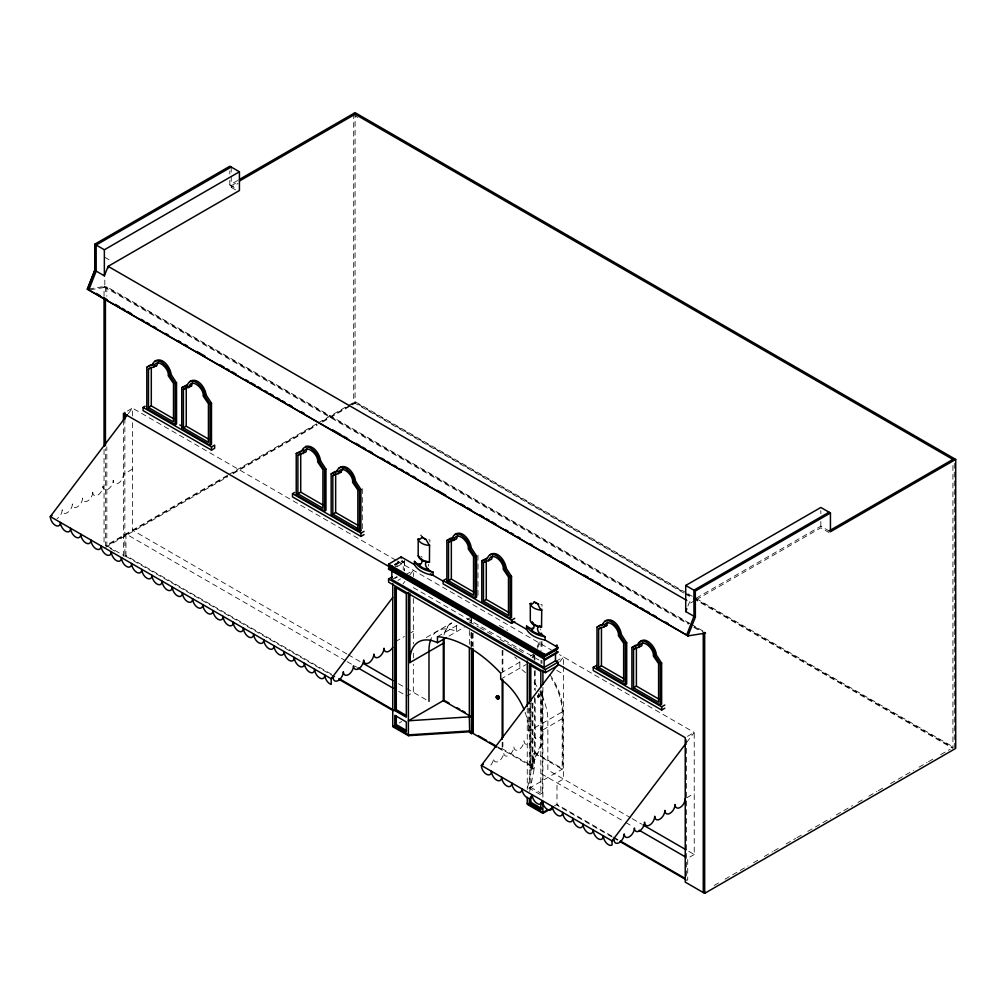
<?xml version="1.0" encoding="UTF-8"?>
<svg xmlns="http://www.w3.org/2000/svg" width="1006" height="1006" viewBox="0 0 1006 1006"><rect width="100%" height="100%" fill="white"/><g stroke="black" fill="none" stroke-linecap="round" stroke-linejoin="round"><path stroke-width="0.75" stroke-dasharray="5 3.75" d="M428.556 564.291L428.506 566.126M540.662 629.919L540.675 629.014M541.995 606.304L542.058 604.694L540.8 604.568M429.839 542.096L429.939 539.958L428.694 539.832M62.209 509.702L62.07 511.312A7.281 4.2 -60 0 1 57.103 518.593M537.418 695.36C540.071 704.313 538.763 684.357 538.499 697.472M549.892 674.699A43.975 25.389 60 0 1 562.895 711.506L562.895 768.848L527.257 789.421L534.513 753.255L562.203 769.25L562.203 711.908A43.975 25.389 60 0 0 551.451 678.446M529.672 791.458L534.513 767.352L532.903 768.282L531.055 767.226L532.664 766.295L498.813 746.754M420.835 535.796L421.036 534.827L421.25 535.544M687.915 606.09L689.525 602.016L694.945 598.884M532.036 657.773L533.318 655.007M537.166 646.72L539.732 641.187M532.979 657.924L534.261 655.158M537.468 648.254L540.675 641.338M534.513 697.384L534.513 768.156L532.903 769.087L530.112 767.88L541.014 744.39L541.014 689.852M532.664 703.521L532.664 767.1L531.055 768.018L541.957 744.528L541.957 689.99M542.9 733.978L542.85 734.066A7.193 4.15 -60 0 1 537.317 738.542A7.193 4.15 -60 0 1 534.173 734.933A7.193 4.15 -60 0 1 529.093 743.736A7.193 4.15 -60 0 1 524.013 740.793A7.193 4.15 -60 0 1 518.92 749.608A7.193 4.15 -60 0 1 513.84 746.666A7.193 4.15 -60 0 1 508.759 755.468A7.193 4.15 -60 0 1 503.679 752.538A7.193 4.15 -60 0 1 498.586 761.341A7.193 4.15 -60 0 1 493.506 758.411A7.193 4.15 -60 0 1 488.426 767.213M538.7 696.466L538.876 694.593L538.6 696.466L539.656 696.617L539.945 695.687L538.99 694.593M128.24 413.68L132.465 408.109L395.71 560.091M403.041 583.882L404.915 581.405M409.605 575.218L413.34 570.276L413.34 576.564M559.751 661.91L563.498 656.968L563.498 664.828M686.633 742.478L694.228 732.443L559.437 654.629M229.821 180.3L229.821 184.978L237.994 180.263M231.217 185.783L238.02 181.86M231.217 176.415L231.217 187.393L238.02 183.457M104.046 296.217L104.046 286.836L104.825 286.383L689.11 623.707M689.714 623.355L106.825 286.836L105.429 287.628L105.429 295.462M127.385 411.039L132.465 408.109L132.465 419.062M132.465 469.136L123.461 474.329A7.281 4.2 -60 0 1 118.985 482.805A7.281 4.2 -60 0 1 113.338 481.711L113.25 480.227L113.074 481.861A7.281 4.2 -60 0 1 108.107 489.142A7.281 4.2 -60 0 1 103.128 487.608L103.002 486.15L102.826 487.784A7.281 4.2 -60 0 1 97.859 495.065A7.281 4.2 -60 0 1 92.879 493.531L92.753 492.45M227.507 475.285L105.404 545.793L105.429 448.802M228.865 474.505L317.066 423.589M318.412 422.809L346.907 406.361M348.265 405.569L355.08 401.633L686.633 593.05M227.557 476.064L106.825 545.768L124.857 556.18L125.939 555.551L334.91 676.195M232.99 472.933L317.104 424.369M322.524 421.237L349.66 405.569M351.019 404.789L355.08 402.438L683.891 592.283M105.429 547.377L227.557 476.869M232.99 473.738L317.104 425.173M322.524 422.042L351.019 405.594M352.364 404.814L355.08 403.243L355.08 114.231M334.91 677L125.939 556.356L124.857 556.984L124.857 419.175M394.365 564.467L401.96 560.091M394.855 564.693L402.526 560.267M394.855 565.548L402.526 561.122L404.613 562.316L404.613 570.704M393.107 568.113L404.613 561.461M396.905 566.768L404.613 562.316M393.107 578.752L396.905 576.564M394.855 578.5L397.37 577.054M405.632 574.728L413.34 570.276M397.999 580.412L400.539 578.94M395.459 641.627L404.399 636.471M410.788 632.787L413.34 631.303M426.355 637.502L451.606 622.928A42.491 24.534 60 0 0 444.715 634.509M437.459 636.672L456.623 625.606A113.703 65.642 60 0 1 460.396 626.059M467.048 619.595L470.959 617.332M448.953 636.094L464.256 627.254M399.143 722.962L401.708 721.478M500.674 673.177L519.838 662.111A113.703 65.642 60 0 0 514.795 656.931M530.263 656.088L534.173 653.837M500.674 679.226L526.201 664.488M534.173 659.886L534.865 656.453M535.205 659.735L534.513 660.074M555.79 661.42L563.498 656.968M696.29 598.105L820.833 526.201L829.045 530.942M694.945 600.494L689.525 603.613L689.525 602.016M696.29 599.714L820.833 527.81L829.045 532.551M525.057 712.185A43.975 25.389 60 0 1 528.703 731.249L562.895 711.506M498.121 747.948L502.183 750.3L502.874 749.898L502.874 742.114M542.9 729.891L563.498 717.995M532.903 754.186L535.205 752.853L562.895 768.848M529.319 708.476L529.319 788.226L540.826 794.866L542.309 794.011L542.309 687.676M554.419 805.894L556.984 804.41L612.239 836.313M686.633 797.859L694.228 793.47M694.228 854.509L687.714 858.269L687.714 879.885L686.633 880.514L686.633 736.832L694.228 732.443L694.228 854.509L687.5 850.611M714.159 885.443L719.579 882.312M725.012 879.181L748.074 865.864M753.494 862.733L758.926 859.602M764.346 856.471L772.495 851.768M773.853 850.988L780.631 847.065M786.063 843.933L795.557 838.451M796.915 837.671L802.335 834.54M807.768 831.409L830.83 818.092M836.25 814.961L852.535 805.555M857.955 802.423L863.387 799.292M868.807 796.161L876.955 791.458M878.301 790.678L885.091 786.755M890.511 783.624L913.574 770.307M919.006 767.176L927.142 762.473M928.5 761.693L935.278 757.782M940.711 754.651L950.205 749.168M539.078 693.587L537.556 697.321M539.882 694.706L539.593 696.642M88.855 288.961L104.825 286.383L104.825 278.8M90.251 289.766L106.221 287.188M541.014 744.39L541.957 744.528M355.08 115.879L357.796 117.438M229.821 184.978L235.907 188.499M231.217 187.393L235.907 190.096M687.991 593.842L694.781 597.765M696.139 598.545L952.946 746.817M104.699 257.222L111.892 261.384M685.249 593.062L692.04 596.986M693.398 597.765L952.921 747.596M683.891 593.075L353.697 402.438L353.697 113.464M685.249 593.867L692.04 597.79M693.398 598.57L952.921 748.401L952.921 464.168M691.072 624.148L703.307 631.202M694.542 626.851L702.691 631.554M104.046 286.836L688.33 624.16M693.763 627.304L700.553 631.227M403.217 562.266L401.143 561.059L403.217 563.121L403.217 570.113M397.068 560.87L551.326 649.939M413.34 587.567L541.857 661.759M556.733 670.348L563.498 674.259M469.123 621.884A42.491 24.534 60 0 1 471.651 622.991L478.378 626.864M479.724 627.643L493.179 635.415M499.894 639.288L512.004 646.28M513.349 647.059L517.386 649.386M518.731 650.165L525.459 654.051M346.856 653.95L132.465 530.162L132.465 420.621M348.214 654.73L360.425 661.785M398.414 683.715L405.204 687.639M406.562 688.418L427.688 700.616M630.888 817.928L547.855 769.992L547.855 720.195A43.975 25.389 60 0 0 539.845 691.386M632.233 818.708L641.677 824.153M497.467 746.766L532.664 767.1M345.762 660.841L125.939 533.935L125.939 556.356M347.12 661.634L356.627 667.116M398.69 691.399L406.826 696.102L413.34 692.342L413.34 664.174M541.341 773.765L624.374 821.701M625.719 822.48L632.46 826.366M542.309 794.011L530.803 787.371L530.803 702.93M613.585 837.093L618.979 840.211M612.239 837.118L556.984 805.215L556.984 782.794L563.498 779.021L563.498 666.4M613.585 837.897L617.634 840.236M114.558 551.037L106.825 546.572L106.825 446.903M421.426 556.419L422.067 557.261M92.766 492.248L92.615 493.682A7.281 4.2 -60 0 1 87.648 500.963A7.281 4.2 -60 0 1 82.668 499.416L82.542 498.335M82.555 498.133L82.404 499.58A7.281 4.2 -60 0 1 77.437 506.848A7.281 4.2 -60 0 1 72.457 505.314L72.331 504.232M72.394 504.006L72.243 505.44A7.281 4.2 -60 0 1 67.264 512.72A7.281 4.2 -60 0 1 62.297 511.186L62.158 510.105M954.304 463.338L954.304 747.596M820.833 510.583L820.833 513.701M820.833 521.51L820.833 527.81M542.9 687.211L542.9 798.399M541.957 641.69L541.957 649.486M541.957 660.389L541.957 663.507M541.014 641.551L541.014 650.895M541.014 660.238L541.014 663.356M540.826 690.091L540.826 794.866M535.205 670.6L535.205 690.782M535.205 698.541L535.205 752.853M534.513 671.002L534.513 689.626M534.173 655.346L534.173 658.377M532.903 702.968L532.903 769.087M531.055 702.578L531.055 768.018M530.112 705.546L530.112 767.88M528.703 708.111L528.703 731.249M527.257 708.048L527.257 789.421M519.838 662.111L519.838 668.16A43.975 25.389 60 0 1 525.459 672.662M502.874 650.178L502.874 671.995M502.183 650.58L502.183 670.839M502.183 742.503L502.183 750.3M477.988 555.274L477.988 596.445M473.097 633.025L473.097 647.147M472.392 633.378L472.392 645.839M471.651 616.93L471.651 622.991M471.651 633.855L471.651 646.28M471.487 632.384L471.487 646.506M470.959 618.853L470.959 623.393M470.959 632.711L470.959 646.682M469.349 630.523L469.349 644.506M456.623 625.606L456.623 631.667A42.491 24.534 60 0 0 430.744 639.565M413.34 598.495L413.34 643.827M413.34 653.208L413.34 657.911M404.349 560.279L404.349 570.905M362.286 488.652L362.286 529.822M231.217 167.046L231.217 174.855M229.821 170.919L229.821 174.051M123.461 419.98L123.461 557.789M106.825 286.836L106.825 296.242M104.046 449.556L104.046 545.013M444.011 634.912A42.491 24.534 60 0 1 453.631 621.796M534.085 682.294A43.975 25.389 60 0 1 537.116 686.721M499.202 625.481A113.703 65.642 60 0 1 507.59 630.347"/><path stroke-width="1.5" d="M414.459 561.386A27.59 15.933 0 0 0 433.008 572.087L433.008 575.306A27.59 15.933 0 0 1 414.459 564.592L414.459 561.386C418.546 566.328 423.866 564.479 421.313 558.934M433.008 572.087C429.298 571.345 422.621 565.259 426.758 561.537M153.742 367.328C155.93 356.187 169.561 368.561 168.228 375.691L173.497 383.424L173.497 421.954L148.473 407.505L148.473 368.976L156.571 365.694L158.684 361.355M188.675 387.675C190.863 376.533 204.507 388.907 203.162 396.037L208.431 403.771L208.431 442.3L183.406 427.852L183.406 389.322L191.505 386.04L192.473 382.67M303.02 450.688L303.183 449.443M303.158 453.593C305.346 442.451 318.977 454.825 317.644 461.955L322.913 469.689L322.913 508.219L297.889 493.77L297.889 455.24L305.987 451.958L306.956 448.588M338.091 473.939C340.28 462.798 353.923 475.172 352.578 482.302L357.847 490.035L357.847 528.565L332.823 514.116L332.823 475.587L340.921 472.304L343.046 467.966M453.794 540.562C455.982 529.42 469.613 541.794 468.28 548.924L473.549 556.658L473.549 595.187L448.525 580.739L448.525 542.209L456.611 538.927L457.579 535.557M488.727 560.895C490.915 549.766 504.547 562.14 503.214 569.258L508.483 577.004L508.483 615.534L483.458 601.085L483.458 562.555L491.557 559.273L492.525 555.903M603.902 627.216C606.09 616.087 619.721 628.461 618.388 635.591L623.657 643.324L623.657 681.854L598.633 667.406L598.633 628.876L606.731 625.594L607.699 622.224M638.835 647.562C641.023 636.433 654.667 648.807 653.322 655.925L658.59 663.671L658.59 702.201L633.566 687.752L633.566 649.222L641.665 645.94L642.633 642.57M541.731 609.183L541.555 627.078L540.272 626.348A4.791 2.767 60 0 0 539.543 626.185M429.562 544.824L429.449 562.354L428.166 561.612M428.267 568.667L428.166 569.295A10.387 5.998 0 0 1 419.326 564.19L419.879 563.825M414.459 564.592L401.143 556.896L388.58 564.152L388.58 565.397L545.378 655.937L557.94 648.681L557.94 647.424L545.126 640.03L545.126 636.823L540.385 633.403M429.449 562.354A12.826 7.407 0 0 1 418.194 555.853L418.194 538.952L420.495 539.015L422.155 536.915M497.329 696.718L498.297 696.68M94.803 270.287L104.36 275.858L108.12 266.339L239.428 190.524L239.428 171.787L229.821 166.242L94.753 244.219L94.753 270.312L87.409 289.187L94.803 270.287L96.186 271.079L88.792 289.992M686.847 608.806L685.715 611.56L685.715 585.467L820.833 507.464L830.44 512.997L830.44 531.746L955.7 459.428L955.7 748.401L704.665 893.341L685.237 882.124L685.237 737.637L557.94 664.136M686.633 635.151L693.977 616.263L693.926 590.208L829.045 512.205M704.049 632.334L705.445 633.139L687.941 635.893L695.372 617.068L685.715 611.56M392.742 647.286L392.692 647.374A7.193 4.15 -60 0 1 387.159 651.85A7.193 4.15 -60 0 1 384.015 648.241A7.193 4.15 -60 0 1 378.935 657.044A7.193 4.15 -60 0 1 373.855 654.114A7.193 4.15 -60 0 1 368.774 662.916A7.193 4.15 -60 0 1 363.682 659.974A7.193 4.15 -60 0 1 358.601 668.776A7.193 4.15 -60 0 1 353.521 665.846A7.193 4.15 -60 0 1 348.441 674.649A7.193 4.15 -60 0 1 343.348 671.719A7.193 4.15 -60 0 1 338.268 680.521A7.193 4.15 -60 0 1 333.187 677.591L331.188 678.736L50.3 516.568L127.385 414.799M638.873 643.412C644.582 633.918 656.327 647.348 656.239 654.78L661.634 663.08L661.634 704.263L660.25 705.068L631.906 688.708L631.906 647.524L637.314 645.462C641.099 633.742 655.497 647.688 654.843 655.585L660.25 663.885L660.25 705.068M87.409 289.187L688.104 635.83L686.721 634.648M392.742 597.476L331.188 678.736L331.2 684.42A7.193 4.15 60 0 1 324.8 675.051A7.193 4.15 60 0 1 319.719 677.994A7.193 4.15 60 0 1 314.639 669.179A7.193 4.15 60 0 1 309.546 672.121A7.193 4.15 60 0 1 304.466 663.319A7.193 4.15 60 0 1 299.386 666.249A7.193 4.15 60 0 1 294.305 657.446A7.193 4.15 60 0 1 289.212 660.376A7.193 4.15 60 0 1 284.132 651.574A7.193 4.15 60 0 1 279.052 654.504A7.193 4.15 60 0 1 273.972 645.701A7.193 4.15 60 0 1 268.879 648.644A7.193 4.15 60 0 1 263.798 639.829A7.193 4.15 60 0 1 258.718 642.771A7.193 4.15 60 0 1 253.638 633.969A7.193 4.15 60 0 1 248.545 636.899A7.193 4.15 60 0 1 243.465 628.096A7.193 4.15 60 0 1 238.384 631.026A7.193 4.15 60 0 1 233.304 622.224A7.193 4.15 60 0 1 228.211 625.166A7.193 4.15 60 0 1 223.131 616.351A7.193 4.15 60 0 1 218.051 619.294A7.193 4.15 60 0 1 212.97 610.491A7.193 4.15 60 0 1 207.89 613.421A7.193 4.15 60 0 1 202.797 604.619A7.193 4.15 60 0 1 197.717 607.549A7.193 4.15 60 0 1 192.636 598.746A7.193 4.15 60 0 1 187.556 601.676A7.193 4.15 60 0 1 182.463 592.874A7.193 4.15 60 0 1 177.383 595.816A7.193 4.15 60 0 1 172.303 587.014A7.193 4.15 60 0 1 167.222 589.944A7.193 4.15 60 0 1 162.129 581.141A7.193 4.15 60 0 1 157.049 584.071A7.193 4.15 60 0 1 151.969 575.269A7.193 4.15 60 0 1 146.889 578.199A7.193 4.15 60 0 1 141.796 569.396A7.193 4.15 60 0 1 136.715 572.339A7.193 4.15 60 0 1 131.635 563.523A7.193 4.15 60 0 1 126.555 566.466A7.193 4.15 60 0 1 121.462 557.664A7.193 4.15 60 0 1 116.382 560.594A7.193 4.15 60 0 1 111.301 551.791A7.193 4.15 60 0 1 106.221 554.721A7.193 4.15 60 0 1 101.128 545.918A7.193 4.15 60 0 1 96.048 548.848A7.193 4.15 60 0 1 90.968 540.046A7.193 4.15 60 0 1 85.887 542.989A7.193 4.15 60 0 1 80.794 534.186A7.193 4.15 60 0 1 75.714 537.116A7.193 4.15 60 0 1 70.634 528.313A7.193 4.15 60 0 1 65.553 531.243A7.193 4.15 60 0 1 60.461 522.441A7.193 4.15 60 0 1 55.38 525.371A7.193 4.15 60 0 1 50.3 516.568L52.035 515.562M556.947 665.62L481.346 765.428A7.193 4.15 60 0 0 486.426 774.23A7.193 4.15 60 0 0 491.506 771.3A7.193 4.15 60 0 0 496.587 780.103A7.193 4.15 60 0 0 501.68 777.173A7.193 4.15 60 0 0 506.76 785.975A7.193 4.15 60 0 0 511.84 783.045A7.193 4.15 60 0 0 516.921 791.848A7.193 4.15 60 0 0 522.013 788.905A7.193 4.15 60 0 0 527.094 797.72A7.193 4.15 60 0 0 532.174 794.778A7.193 4.15 60 0 0 537.254 803.58A7.193 4.15 60 0 0 542.347 800.65A7.193 4.15 60 0 0 547.427 809.453A7.193 4.15 60 0 0 552.508 806.523A7.193 4.15 60 0 0 557.588 815.325A7.193 4.15 60 0 0 562.681 812.383A7.193 4.15 60 0 0 567.761 821.198A7.193 4.15 60 0 0 572.842 818.255A7.193 4.15 60 0 0 577.922 827.058A7.193 4.15 60 0 0 583.002 824.128A7.193 4.15 60 0 0 588.095 832.93A7.193 4.15 60 0 0 593.175 830A7.193 4.15 60 0 0 598.256 838.803A7.193 4.15 60 0 0 603.336 835.873A7.193 4.15 60 0 0 606.48 843.103A7.193 4.15 60 0 0 612.025 845.027L612.076 840.903L685.237 744.314M532.488 628.021L531.445 628.913L526.578 626.109L526.578 629.316A27.59 15.933 0 0 0 545.126 640.03M154.685 361.317C162.318 355.973 170.517 367.467 171.146 374.546L176.54 382.846L176.54 424.016L175.157 424.821L146.813 408.461L146.813 367.291L150.171 365.115L153.616 364.424M189.618 381.664C197.251 376.319 205.45 387.813 206.079 394.88L211.486 403.192L211.486 444.363L210.091 445.168L181.759 428.808L181.759 387.637L187.154 385.562C190.939 373.842 205.337 387.788 204.683 395.685L210.091 403.984L210.091 445.168M339.035 467.928C346.668 462.584 354.867 474.078 355.495 481.145L360.89 489.457L360.89 530.627L359.507 531.432L331.175 515.072L331.175 473.889L336.57 471.827C340.355 460.107 354.753 474.052 354.099 481.949L359.507 490.249L359.507 531.432M454.725 534.551C462.358 529.206 470.569 540.7 471.185 547.767L476.593 556.079L476.593 597.25L475.197 598.054L446.865 581.694L446.865 540.524L452.272 538.449C456.045 526.729 470.456 540.675 469.802 548.572L475.197 556.871L475.197 598.054M489.658 554.897C497.291 549.553 505.502 561.046 506.131 568.113L511.526 576.413L511.526 617.596L510.143 618.401L481.799 602.041L481.799 560.858L487.206 558.795C490.978 547.075 505.389 561.021 504.735 568.918L510.143 577.218L510.143 618.401M604.832 621.218C612.465 615.873 620.677 627.367 621.306 634.434L626.7 642.746L626.7 683.917L625.317 684.721L596.973 668.361L596.973 627.178L600.331 625.003L603.763 624.311M183.406 389.322L187.669 386.694M324.573 511.086L296.229 494.726L296.229 453.555L301.637 451.48C305.409 439.76 319.82 453.706 319.166 461.603L324.573 469.915L324.573 511.086L325.957 510.281L325.957 469.11L320.562 460.811C319.619 453.832 313.495 444.589 305.522 446.387M448.525 542.209L452.775 539.581M531.294 603.16L530.3 603.675L530.3 620.589A12.826 7.407 0 0 0 541.555 627.078M531.445 604.342L530.3 603.675L531.545 603.965A5.935 3.42 60 0 0 533.859 601.89L538.386 604.04M231.217 167.046L96.148 245.024L96.186 271.079M94.753 244.219L104.36 249.765L239.428 171.787M239.353 179.483L355.08 112.659L955.7 459.428M239.378 181.067L355.08 114.269M146.813 367.291L148.209 366.486M148.473 368.976L151.302 367.353L151.302 405.883L173.686 418.81M175.157 424.821L175.157 383.651L169.75 375.339L171.146 374.546M175.157 383.651L176.54 382.846M143.091 407.417L211.524 446.928L214.655 445.117L214.655 448.336L211.524 450.135L143.091 410.624L143.091 407.417L145.178 406.21M181.759 387.637L187.103 384.833M148.473 407.505L151.302 405.883M204.683 395.685L206.079 394.88M210.091 403.984L211.486 403.192M183.406 427.852L186.236 426.217L208.619 439.144M296.229 453.555L301.586 450.751M297.889 455.24L300.719 453.618L300.719 492.148L323.102 505.075M319.166 461.603L320.562 460.811M324.573 469.915L325.957 469.11M364.071 534.601L360.94 536.399L292.507 496.889L292.507 493.682L294.595 492.475M331.175 473.889L334.52 471.726L337.966 471.022M297.889 493.77L300.719 492.148M332.823 475.587L335.652 473.952L335.652 512.482L358.035 525.409M354.099 481.949L355.495 481.145M359.507 490.249L360.89 489.457M332.823 514.116L335.652 512.482M292.507 493.682L360.94 533.193L364.071 531.382M555.501 650.19L557.94 652.441L545.378 659.697L388.58 569.17L388.58 568.315L392.353 566.139M388.58 569.17L392.353 566.994M446.865 540.524L450.21 538.348L453.656 537.644M391.837 571.094L391.837 579.481L544.12 667.406L555.501 660.829L557.94 662.237L557.94 665.406L545.378 672.662L388.58 582.134L388.58 578.953L392.353 576.778M469.802 548.572L471.185 547.767M475.197 556.871L476.593 556.079M514.707 621.557L511.576 623.368L443.143 583.857L443.143 580.651L446.262 578.84M481.799 560.858L487.156 558.053M446.865 581.694L448.261 580.89M448.525 580.739L451.342 579.104L473.738 592.031M483.458 562.555L486.275 560.92L486.275 599.45L508.671 612.377M504.735 568.918L506.131 568.113M510.143 577.218L511.526 576.413M483.458 601.085L486.275 599.45M409.832 593.175L409.832 662.627A42.491 24.534 60 0 1 437.459 642.733L446.4 637.565M409.832 662.627L444.023 642.884A42.491 24.534 60 0 1 444.036 639.942M535.821 602.984L536.462 602.607M443.143 580.651L511.576 620.161L514.707 618.35M394.805 710.563L406.311 717.203L406.311 593.666L394.805 587.026L394.805 710.563L396.289 709.708L406.512 715.618M532.363 622.224L532.79 622.802A4.841 2.792 60 0 1 532.79 628.926L531.445 628.913A10.387 5.998 0 0 0 540.272 634.019L541.668 633.214M394.805 725.464L406.311 732.104L406.311 721.981L394.805 715.341L394.805 725.464L396.289 724.609L406.512 730.519M556.896 645.223L555.501 646.028L557.11 645.349M388.58 564.152L545.378 654.68L557.94 647.424M391.837 568.843L544.12 656.755L556.896 649.386M596.973 627.178L598.369 626.386M388.58 568.315L545.378 658.842L557.94 651.586M598.633 628.876L601.45 627.241L601.45 665.771L623.846 678.698M388.58 578.953L545.378 669.48L557.94 662.237M469.349 647.613L469.349 717.492L470.582 716.788L408.386 720.786L444.023 700.214L444.023 642.884M685.715 585.467L695.322 591.012L830.44 512.997M625.317 684.721L625.317 643.538L619.91 635.239L621.306 634.434M625.317 643.538L626.7 642.746M473.097 731.903L471.487 732.821L469.651 731.764L408.386 735.688L392.742 726.659L392.742 583.442M469.349 717.492L469.651 732.569L471.487 733.625L473.097 732.695L473.097 648.719M829.045 530.942L954.304 458.623M664.815 708.224L661.684 710.035L593.251 670.524L593.251 667.318L596.382 665.507M631.906 647.524L635.264 645.349L638.709 644.657M596.973 668.361L598.369 667.556M598.633 667.406L601.45 665.771M633.566 649.222L636.396 647.587L636.396 686.117L658.779 699.044M695.372 617.068L695.322 591.012M654.843 655.585L656.239 654.78M705.445 633.139L704.665 633.591L704.665 893.341M483.345 764.271L481.346 765.428L612.076 840.903L614.075 839.759A7.193 4.15 -60 0 0 619.155 842.688A7.193 4.15 -60 0 0 624.236 833.886A7.193 4.15 -60 0 0 629.328 836.816A7.193 4.15 -60 0 0 634.409 828.013A7.193 4.15 -60 0 0 639.489 830.956A7.193 4.15 -60 0 0 644.569 822.141A7.193 4.15 -60 0 0 649.662 825.083A7.193 4.15 -60 0 0 654.743 816.281A7.193 4.15 -60 0 0 659.823 819.211A7.193 4.15 -60 0 0 664.903 810.408A7.193 4.15 -60 0 0 669.996 813.338A7.193 4.15 -60 0 0 675.076 804.536A7.193 4.15 -60 0 0 680.157 807.466A7.193 4.15 -60 0 0 685.237 798.663M660.25 663.885L661.634 663.08M633.566 687.752L636.396 686.117M593.251 667.318L661.684 706.828L664.815 705.017M529.319 798.789L529.319 803.128L530.803 802.272L542.309 808.912M548.019 809.591L542.9 812.546L527.257 803.517M527.257 797.255L527.257 804.322L542.9 813.351L551.866 808.17M704.665 891.731L703.269 892.536L703.269 632.787M498.423 698.126L498.46 696.881M418.534 538.826L418.194 538.952A12.826 7.407 0 0 0 429.449 545.453L425.966 539.505L421.74 537.154M148.775 365.92L152.22 365.216C156.005 353.496 170.404 367.442 169.75 375.339M598.935 625.807L602.38 625.116C606.153 613.396 620.564 627.342 619.91 635.239M540.272 626.348L539.317 626.21M469.714 730.934L408.386 734.883L392.742 725.854M154.509 365.782L156.571 365.694M189.442 386.128L191.505 386.04M338.859 472.392L340.921 472.304M604.669 625.682L606.731 625.594M538.713 604.141L537.745 603.826A9.934 5.734 0 0 1 534.639 602.041M353.697 113.464L952.921 459.428M686.809 600.444L108.12 266.339L108.12 267.948M96.299 293.4L100.374 295.751M103.09 297.323L107.164 299.675M115.325 304.39L119.4 306.742M122.116 308.314L124.832 309.873M127.548 311.445L131.623 313.797M141.142 319.292L143.858 320.864M146.574 322.436L149.29 323.995M153.365 326.359L156.081 327.918M165.6 333.414L168.316 334.985M177.823 340.481L180.539 342.04M184.626 344.404L187.342 345.963M196.849 351.459L205.01 356.162M219.949 364.801L224.024 367.152M226.752 368.724L229.469 370.283M232.185 371.855L236.259 374.207M245.766 379.702L248.482 381.274M251.211 382.846L255.285 385.197M258.001 386.757L260.717 388.329M264.792 390.68L267.508 392.252M270.224 393.824L272.953 395.396M277.027 397.747L279.743 399.319M282.46 400.878L285.176 402.45M289.25 404.802L291.966 406.374M301.486 411.869L304.202 413.441M332.735 429.914L340.896 434.617M343.612 436.189L347.686 438.541M355.835 443.244L359.909 445.608M362.638 447.167L365.354 448.739M369.428 451.09L372.145 452.662M381.651 458.158L384.38 459.729M387.096 461.289L389.812 462.861M393.887 465.212L396.603 466.784M400.677 469.136L403.393 470.707M406.122 472.279L408.838 473.851M412.913 476.203L415.629 477.762M425.136 483.257L427.852 484.829M437.371 490.324L445.52 495.027M460.471 503.654L464.546 506.005M467.262 507.577L471.336 509.929M479.497 514.644L483.572 516.996M486.288 518.568L489.004 520.127M491.72 521.699L495.807 524.051M505.314 529.546L508.03 531.118M510.746 532.69L513.462 534.249M517.537 536.613L520.265 538.172M529.772 543.668L532.488 545.239M542.008 550.735L544.724 552.294M548.798 554.658L551.514 556.217M561.021 561.713L569.182 566.416M584.121 575.055L588.208 577.406M590.924 578.978L593.641 580.537M596.357 582.109L600.431 584.461M609.95 589.956L612.667 591.528M615.383 593.1L619.457 595.451M622.173 597.011L624.889 598.583M628.964 600.934L631.693 602.506M634.409 604.078L637.125 605.65M641.199 608.001L643.915 609.573M646.632 611.132L649.348 612.704M653.435 615.056L656.151 616.628M665.658 622.123L668.374 623.695M87.321 289.124L688.016 635.955M540.272 609.435L541.555 610.177A7.809 4.514 60 0 1 538.084 604.241M418.194 555.853L420.043 557.223M179.772 424.972L182.451 426.531M356.853 528.288L360.89 530.627M430.367 573.772L442.502 580.776M513.022 621.494L526.578 629.316M391.611 568.113L123.461 413.303L123.461 419.98M393.195 570.477L395.924 572.049M399.998 574.401L402.714 575.973M405.431 577.545L408.159 579.116M412.234 581.468L414.95 583.04M419.037 585.391L421.753 586.963M424.469 588.535L427.185 590.107M431.272 592.459L439.433 597.174M443.508 599.526L446.224 601.098M448.94 602.669L458.459 608.165M461.188 609.724L465.262 612.088M467.979 613.66L477.498 619.155M480.214 620.715L488.375 625.43M492.45 627.782L495.178 629.354M499.253 631.705L507.414 636.421M516.933 641.916L526.452 647.411M529.169 648.983L531.885 650.555M535.959 652.907L538.688 654.478M445.331 700.968L449.28 703.257M457.177 707.809L459.805 709.331M462.446 710.852L465.074 712.374M470.959 716.574L443.319 700.616L443.319 643.287A42.491 24.534 60 0 1 443.432 638.936M363.141 663.344L392.994 680.584M643.023 824.933L686.142 849.831M478.504 735.826L486.627 740.517M489.344 742.076L496.109 745.987M496.763 747.169L472.392 733.097L472.392 648.958M357.985 667.896L393.258 688.267M639.2 830.252L685.023 856.71M338.984 678.547L393.258 709.884M620.325 840.991L685.023 878.339M338.984 679.352L393.258 710.689M620.325 841.783L685.023 879.143M529.319 803.128L540.826 809.767L540.826 802.537M498.423 697.41C500.636 698.78 498.171 694.215 498.058 696.743M661.684 706.828L661.684 710.035M555.501 653.837L555.501 660.829M545.378 654.68L545.378 655.937M545.378 658.842L545.378 659.697M545.378 669.48L545.378 672.662M544.12 653.85L544.12 656.755M544.12 659.018L544.12 667.406M542.9 670.134L542.9 684.168M542.9 801.543L542.9 813.351M540.826 686.96L540.826 671.329L529.319 664.689L529.319 703.785M530.803 663.834L530.803 701.358M530.803 796.488L530.803 802.272M527.257 661.105L527.257 706.476M511.576 620.161L511.576 623.368M502.874 679.779L502.874 737.436M502.183 680.182L502.183 739.397M471.487 648.078L471.487 733.625M451.342 540.574L451.342 579.104M437.459 642.733L437.459 636.672A113.703 65.642 60 0 1 500.674 673.177L500.674 679.226A43.975 25.389 60 0 1 524.113 709.72M428.984 701.371L428.984 651.561A42.491 24.534 60 0 1 430.744 639.565M408.386 592.471L408.386 735.688M401.143 556.896L401.143 558.154M396.289 587.73L396.289 709.708M396.289 715.932L396.289 724.609M360.94 533.193L360.94 536.399M211.524 446.928L211.524 450.135M186.236 387.687L186.236 426.217M124.857 412.498L124.857 419.175M105.429 298.581L105.429 445.671M104.36 249.765L104.36 275.858M104.046 297.789L104.046 446.438M541.555 610.177A12.826 7.407 0 0 1 530.3 603.675M545.126 636.823A27.59 15.933 0 0 1 526.578 626.109M540.272 634.019A4.791 2.767 60 0 1 537.632 629.542A4.791 2.767 60 0 1 538.876 626.26M425.639 539.103A9.934 5.734 0 0 1 422.533 537.305M427.21 561.474A9.821 5.671 0 0 1 422.671 559.99M421.954 559.537A9.821 5.671 0 0 1 421.338 559.047M537.342 625.782A9.821 5.671 0 0 1 535.569 625.128M534.777 624.713A9.821 5.671 0 0 1 534.073 624.261M533.457 623.77A9.821 5.671 0 0 1 532.941 623.242M532.514 622.676A9.821 5.671 0 0 1 532.199 622.098M496.838 696.693A1.672 0.968 60 0 1 497.907 695.825A1.672 0.968 60 0 1 499.19 697.787A1.672 0.968 60 0 1 498.121 698.667M497.53 698.202A1.672 0.968 60 0 1 497.052 697.485M496.147 697.095A1.672 0.968 60 0 0 498.008 699.157A1.672 0.968 60 0 0 497.807 696.693A1.672 0.968 60 0 0 496.147 697.095"/></g></svg>
